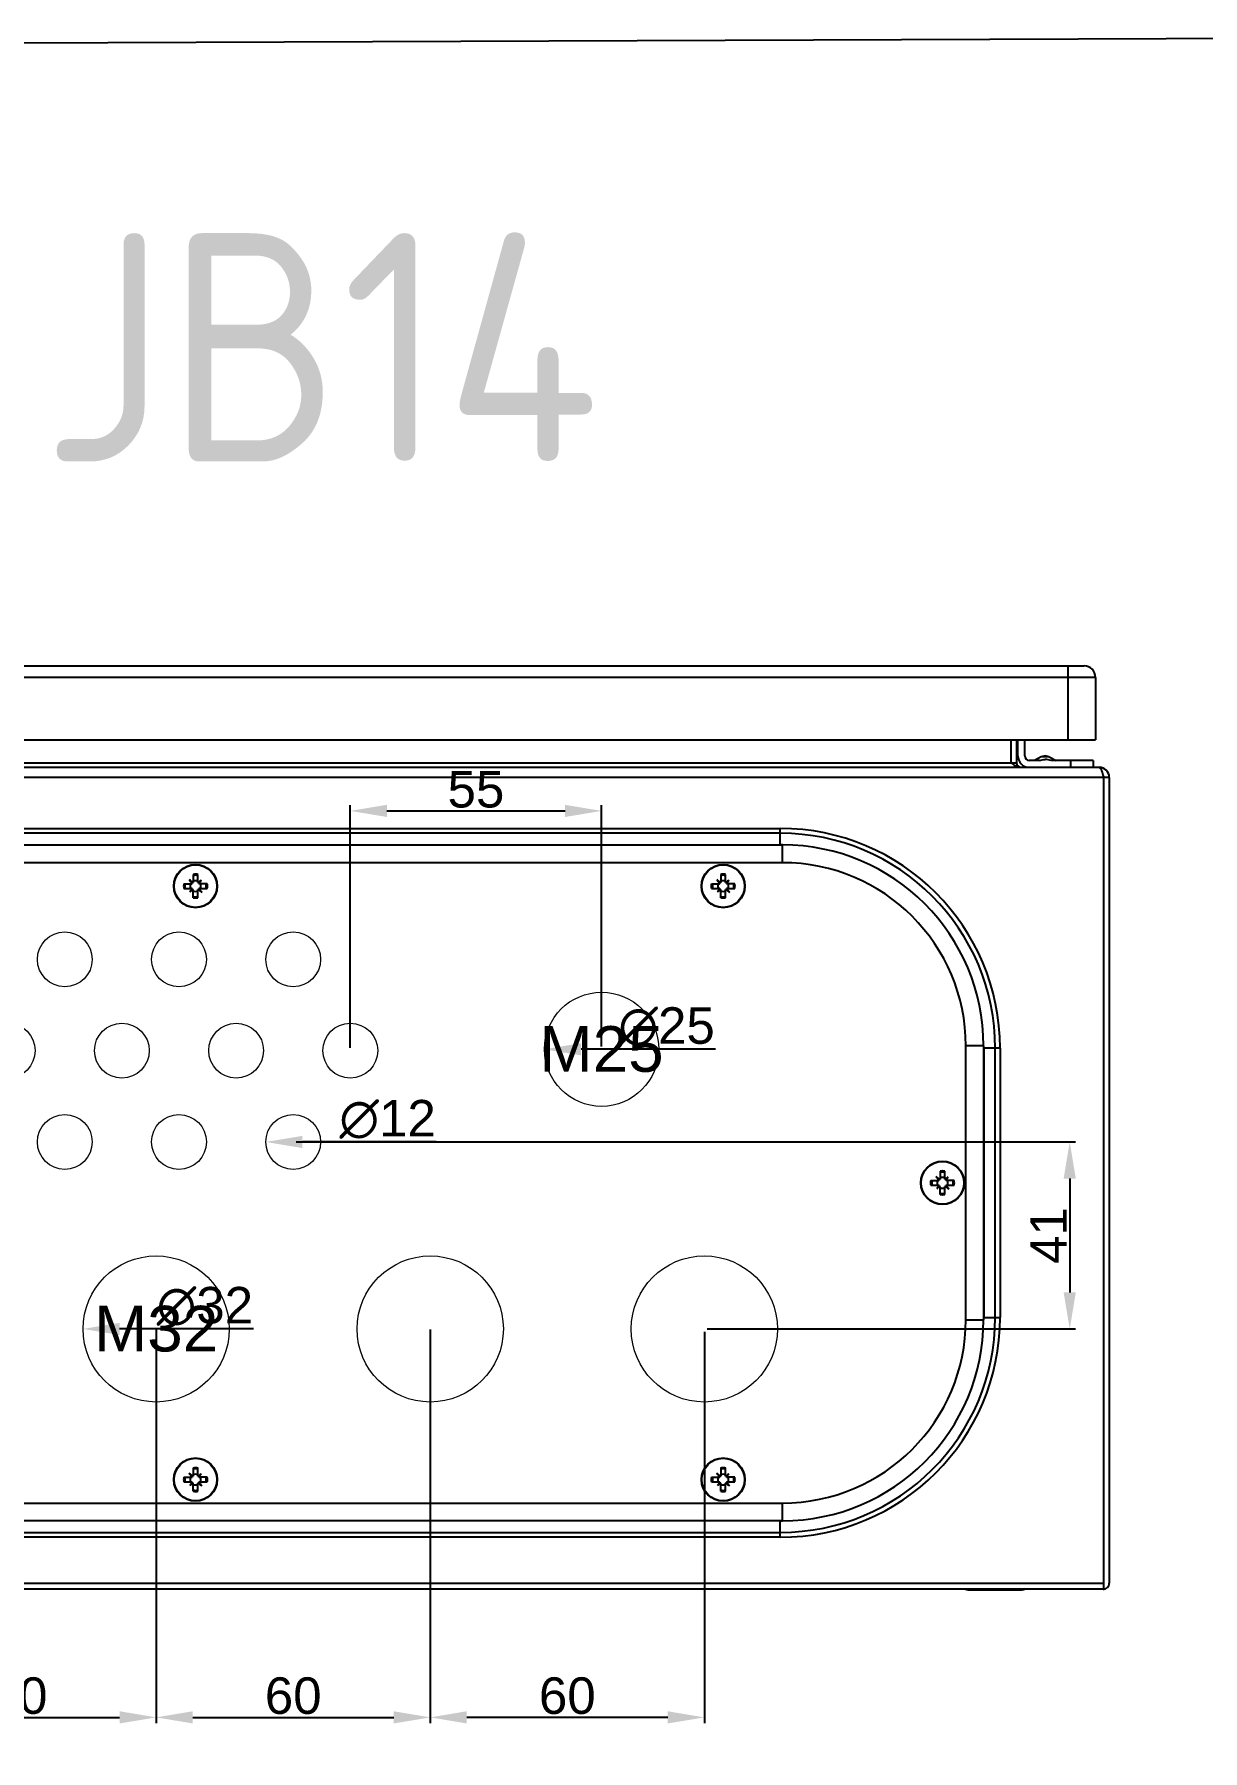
# Model space of a CAD drawing. Header units: millimetres. Extents: x 46697 to 52144, y 25488 to 34806.
# Drawn here: x 50766.7 to 51022.4, y 29527 to 29902.9 of the extents above; entities that cross this region are included whole.
import ezdxf
from ezdxf.enums import TextEntityAlignment as Align

# ---------------------------------------------------------------- set-up
doc = ezdxf.new("R2010")
doc.units = ezdxf.units.MM
doc.layers.add('! NO PLOT !', color=7, linetype='Continuous', true_color=0xff75dd, plot=False)
doc.layers.add('000-KOTIRANJE', color=254, linetype='Continuous', lineweight=5)
doc.layers.add('000-PI-Oprema', color=30, linetype='Continuous', lineweight=5)
doc.layers.add('000-PI-NO PLOT', color=6, linetype='Continuous', lineweight=5, plot=False)
doc.layers.add('000-PI-ORMAR', color=51, linetype='Continuous')
doc.layers.add('AUT_TEXT', color=7, linetype='Continuous')
doc.styles.add('PI0', font='isocpeur.ttf', dxfattribs={"width": 0.9})
doc.styles.get("Standard").update_dxf_attribs({"font": 'arial.ttf'})
doc.dimstyles.new('ISO-25-lb', dxfattribs={"dimtxt": 8, "dimasz": 8, "dimexe": 1.25, "dimexo": 0.625, "dimtad": 1, "dimdec": 1, "dimtxsty": 'Standard', "dimcen": 5, "dimadec": 0, "dimazin": 0, "dimtfac": 1, "dimtdec": 1, "dimtmove": 0, "dimatfit": 3, "dimfxl": 1, "dimarcsym": 0})

# ---------------------------------------------------------------- blocks, each defined once
blk = doc.blocks.new('NSYCRN34200_bottom')
at = {"layer": '000-PI-ORMAR'}
for p, q in [((50192.42, 29502.02), (50582.42, 29502.02)), ((50578.92, 29485.82), (50578.92, 29502.02)), ((50584.92, 29499.52), (50189.92, 29499.52)), ((50584.92, 29499.52), (50584.92, 29485.82)), ((50189.92, 29485.82), (50584.92, 29485.82)), ((50566.42, 29485.82), (50566.42, 29480.82)), ((50567.62, 29485.82), (50567.62, 29480.82)), ((50567.92, 29482.32), (50567.92, 29485.82)), ((50569.42, 29482.32), (50569.42, 29485.82)), ((50573.06, 29482.11), (50571.55, 29481.32)), ((50573.92, 29482.32), (50573.06, 29482.11)), ((50574.77, 29482.11), (50573.06, 29482.11)), ((50574.77, 29482.11), (50573.92, 29482.32)), ((50574.77, 29482.11), (50576.29, 29481.32)), ((50190.12, 29479.82), (50585.72, 29479.82)), ((50208.22, 29480.82), (50567.62, 29480.82)), ((50572.65, 29481.32), (50570.42, 29481.32)), ((50584.42, 29481.32), (50575.19, 29481.32)), ((50579.42, 29481.32), (50579.42, 29479.82)), ((50584.42, 29481.32), (50584.42, 29479.82)), ((50587.92, 29477.62), (50187.92, 29477.62)), ((50586.72, 29299.82), (50586.72, 29477.62)), ((50587.92, 29477.62), (50587.92, 29301.16)), ((50259.42, 29462.81), (50516.42, 29462.81)), ((50259.92, 29466.43), (50515.92, 29466.43)), ((50515.92, 29465.37), (50259.92, 29465.37)), ((50259.92, 29462.84), (50515.92, 29462.84)), ((50515.92, 29462.84), (50515.92, 29466.43)), ((50516.42, 29458.93), (50516.42, 29462.81)), ((50516.42, 29458.93), (50259.42, 29458.93)), ((50387.19, 29454.54), (50386.53, 29455.2)), ((50387.4, 29456.36), (50387.4, 29454.59)), ((50388.43, 29454.59), (50388.43, 29456.36)), ((50502.69, 29454.54), (50502.03, 29455.2)), ((50502.9, 29456.36), (50502.9, 29454.59)), ((50503.93, 29454.59), (50503.93, 29456.36)), ((50385.56, 29453.81), (50385.31, 29453.81)), ((50385.37, 29454.33), (50387.14, 29454.33)), ((50385.37, 29453.3), (50387.14, 29453.3)), ((50387.19, 29453.08), (50386.67, 29452.57)), ((50387.1, 29454.47), (50386.96, 29454.33)), ((50386.96, 29453.3), (50387.1, 29453.16)), ((50387.1, 29454.63), (50387.1, 29454.47)), ((50387.1, 29454.63), (50387.26, 29454.63)), ((50387.1, 29454.47), (50387.19, 29454.37)), ((50387.1, 29454.47), (50387.1, 29454.47)), ((50387.1, 29453.16), (50387.19, 29453.25)), ((50387.1, 29453.1), (50387.1, 29453.16)), ((50387.1, 29452.99), (50387.1, 29453.1)), ((50387.1, 29452.99), (50387.21, 29452.99)), ((50387.14, 29454.33), (50387.19, 29454.37)), ((50387.19, 29453.25), (50387.14, 29453.3)), ((50387.19, 29454.54), (50387.19, 29454.37)), ((50387.36, 29454.54), (50387.19, 29454.54)), ((50387.19, 29453.25), (50387.19, 29453.08)), ((50387.19, 29453.08), (50387.36, 29453.08)), ((50387.26, 29452.99), (50387.21, 29452.99)), ((50387.4, 29454.77), (50387.26, 29454.63)), ((50387.26, 29454.63), (50387.36, 29454.54)), ((50387.26, 29454.63), (50387.26, 29454.63)), ((50387.26, 29452.99), (50387.36, 29453.08)), ((50387.26, 29452.99), (50387.4, 29452.85)), ((50387.36, 29454.54), (50387.4, 29454.59)), ((50387.4, 29453.03), (50387.36, 29453.08)), ((50387.4, 29451.26), (50387.4, 29453.03)), ((50388.57, 29454.63), (50388.43, 29454.77)), ((50388.43, 29454.59), (50388.48, 29454.54)), ((50388.48, 29453.08), (50388.43, 29453.03)), ((50388.43, 29451.26), (50388.43, 29453.03)), ((50388.43, 29452.85), (50388.57, 29452.99)), ((50388.57, 29454.63), (50388.48, 29454.54)), ((50388.65, 29454.54), (50388.48, 29454.54)), ((50388.57, 29452.99), (50388.48, 29453.08)), ((50388.48, 29453.08), (50388.65, 29453.08)), ((50388.63, 29454.63), (50388.57, 29454.63)), ((50388.58, 29452.99), (50388.57, 29452.99)), ((50388.73, 29453), (50388.58, 29452.99)), ((50388.74, 29454.63), (50388.63, 29454.63)), ((50388.65, 29454.54), (50389.16, 29455.06)), ((50388.65, 29454.37), (50388.65, 29454.54)), ((50388.74, 29454.47), (50388.65, 29454.37)), ((50388.65, 29454.37), (50388.7, 29454.33)), ((50388.7, 29453.3), (50388.65, 29453.25)), ((50388.65, 29453.08), (50388.65, 29453.25)), ((50388.74, 29453.16), (50388.65, 29453.25)), ((50388.65, 29453.08), (50389.31, 29452.42)), ((50390.47, 29454.33), (50388.7, 29454.33)), ((50388.7, 29453.3), (50390.47, 29453.3)), ((50388.74, 29453.15), (50388.73, 29453)), ((50388.74, 29454.63), (50388.74, 29454.52)), ((50388.74, 29454.47), (50388.74, 29454.52)), ((50388.88, 29454.33), (50388.74, 29454.47)), ((50388.74, 29453.16), (50388.88, 29453.3)), ((50388.74, 29453.16), (50388.74, 29453.15)), ((50390.28, 29453.81), (50390.52, 29453.81)), ((50501.06, 29453.81), (50500.81, 29453.81)), ((50500.87, 29454.33), (50502.64, 29454.33)), ((50500.87, 29453.3), (50502.64, 29453.3)), ((50502.69, 29453.08), (50502.17, 29452.57)), ((50502.6, 29454.47), (50502.46, 29454.33)), ((50502.46, 29453.3), (50502.6, 29453.16)), ((50502.6, 29454.63), (50502.76, 29454.63)), ((50502.6, 29454.63), (50502.6, 29454.47)), ((50502.6, 29454.47), (50502.69, 29454.37)), ((50502.6, 29454.47), (50502.6, 29454.47)), ((50502.6, 29453.16), (50502.69, 29453.25)), ((50502.6, 29453.1), (50502.6, 29453.16)), ((50502.6, 29452.99), (50502.6, 29453.1)), ((50502.6, 29452.99), (50502.71, 29452.99)), ((50502.64, 29454.33), (50502.69, 29454.37)), ((50502.69, 29453.25), (50502.64, 29453.3)), ((50502.86, 29454.54), (50502.69, 29454.54)), ((50502.69, 29454.54), (50502.69, 29454.37)), ((50502.69, 29453.25), (50502.69, 29453.08)), ((50502.69, 29453.08), (50502.86, 29453.08)), ((50502.76, 29452.99), (50502.71, 29452.99)), ((50502.9, 29454.77), (50502.76, 29454.63)), ((50502.76, 29454.63), (50502.86, 29454.54)), ((50502.76, 29454.63), (50502.76, 29454.63)), ((50502.76, 29452.99), (50502.86, 29453.08)), ((50502.76, 29452.99), (50502.9, 29452.85)), ((50502.86, 29454.54), (50502.9, 29454.59)), ((50502.9, 29453.03), (50502.86, 29453.08)), ((50502.9, 29451.26), (50502.9, 29453.03)), ((50504.07, 29454.63), (50503.93, 29454.77)), ((50503.93, 29454.59), (50503.98, 29454.54)), ((50503.98, 29453.08), (50503.93, 29453.03)), ((50503.93, 29451.26), (50503.93, 29453.03)), ((50503.93, 29452.85), (50504.07, 29452.99)), ((50504.07, 29454.63), (50503.98, 29454.54)), ((50504.15, 29454.54), (50503.98, 29454.54)), ((50503.98, 29453.08), (50504.15, 29453.08)), ((50504.07, 29452.99), (50503.98, 29453.08)), ((50504.13, 29454.63), (50504.07, 29454.63)), ((50504.08, 29452.99), (50504.07, 29452.99)), ((50504.23, 29453), (50504.08, 29452.99)), ((50504.24, 29454.63), (50504.13, 29454.63)), ((50504.15, 29454.54), (50504.66, 29455.06)), ((50504.15, 29454.37), (50504.15, 29454.54)), ((50504.24, 29454.47), (50504.15, 29454.37)), ((50504.15, 29454.37), (50504.2, 29454.33)), ((50504.2, 29453.3), (50504.15, 29453.25)), ((50504.15, 29453.08), (50504.15, 29453.25)), ((50504.24, 29453.16), (50504.15, 29453.25)), ((50504.15, 29453.08), (50504.81, 29452.42)), ((50505.97, 29454.33), (50504.2, 29454.33)), ((50504.2, 29453.3), (50505.97, 29453.3)), ((50504.24, 29453.15), (50504.23, 29453)), ((50504.24, 29454.63), (50504.24, 29454.52)), ((50504.24, 29454.47), (50504.24, 29454.52)), ((50504.38, 29454.33), (50504.24, 29454.47)), ((50504.24, 29453.16), (50504.38, 29453.3)), ((50504.24, 29453.16), (50504.24, 29453.15)), ((50505.78, 29453.81), (50506.02, 29453.81)), ((50560.42, 29418.81), (50556.54, 29418.81)), ((50556.54, 29358.81), (50556.54, 29418.81)), ((50560.42, 29418.81), (50560.42, 29358.81)), ((50564.04, 29418.31), (50560.45, 29418.31)), ((50560.45, 29418.31), (50560.45, 29359.31)), ((50562.98, 29359.31), (50562.98, 29418.31)), ((50564.04, 29418.31), (50564.04, 29359.31)), ((50550.9, 29391.36), (50550.9, 29389.59)), ((50551.93, 29389.59), (50551.93, 29391.36)), ((50549.06, 29388.81), (50548.81, 29388.81)), ((50548.87, 29389.33), (50550.64, 29389.33)), ((50548.87, 29388.3), (50550.64, 29388.3)), ((50550.69, 29389.54), (50550.03, 29390.2)), ((50550.69, 29388.08), (50550.17, 29387.57)), ((50550.6, 29389.47), (50550.46, 29389.33)), ((50550.46, 29388.3), (50550.6, 29388.16)), ((50550.6, 29389.63), (50550.76, 29389.63)), ((50550.6, 29389.63), (50550.6, 29389.47)), ((50550.6, 29389.47), (50550.69, 29389.37)), ((50550.6, 29389.47), (50550.6, 29389.47)), ((50550.6, 29388.16), (50550.69, 29388.25)), ((50550.6, 29388.1), (50550.6, 29388.16)), ((50550.6, 29387.99), (50550.6, 29388.1)), ((50550.6, 29387.99), (50550.71, 29387.99)), ((50550.64, 29389.33), (50550.69, 29389.37)), ((50550.69, 29388.25), (50550.64, 29388.3)), ((50550.86, 29389.54), (50550.69, 29389.54)), ((50550.69, 29389.54), (50550.69, 29389.37)), ((50550.69, 29388.25), (50550.69, 29388.08)), ((50550.69, 29388.08), (50550.86, 29388.08)), ((50550.76, 29387.99), (50550.71, 29387.99)), ((50550.9, 29389.77), (50550.76, 29389.63)), ((50550.76, 29389.63), (50550.86, 29389.54)), ((50550.76, 29389.63), (50550.76, 29389.63)), ((50550.76, 29387.99), (50550.86, 29388.08)), ((50550.76, 29387.99), (50550.9, 29387.85)), ((50550.86, 29389.54), (50550.9, 29389.59)), ((50550.9, 29388.03), (50550.86, 29388.08)), ((50550.9, 29386.26), (50550.9, 29388.03)), ((50552.07, 29389.63), (50551.93, 29389.77)), ((50551.93, 29389.59), (50551.98, 29389.54)), ((50551.98, 29388.08), (50551.93, 29388.03)), ((50551.93, 29386.26), (50551.93, 29388.03)), ((50551.93, 29387.85), (50552.07, 29387.99)), ((50552.07, 29389.63), (50551.98, 29389.54)), ((50552.15, 29389.54), (50551.98, 29389.54)), ((50551.98, 29388.08), (50552.15, 29388.08)), ((50552.07, 29387.99), (50551.98, 29388.08)), ((50552.13, 29389.63), (50552.07, 29389.63)), ((50552.08, 29387.99), (50552.07, 29387.99)), ((50552.23, 29388), (50552.08, 29387.99)), ((50552.24, 29389.63), (50552.13, 29389.63)), ((50552.15, 29389.54), (50552.66, 29390.06)), ((50552.15, 29389.37), (50552.15, 29389.54)), ((50552.24, 29389.47), (50552.15, 29389.37)), ((50552.15, 29389.37), (50552.2, 29389.33)), ((50552.2, 29388.3), (50552.15, 29388.25)), ((50552.24, 29388.16), (50552.15, 29388.25)), ((50552.15, 29388.08), (50552.15, 29388.25)), ((50552.15, 29388.08), (50552.81, 29387.42)), ((50553.97, 29389.33), (50552.2, 29389.33)), ((50552.2, 29388.3), (50553.97, 29388.3)), ((50552.24, 29388.15), (50552.23, 29388)), ((50552.24, 29389.63), (50552.24, 29389.52)), ((50552.24, 29389.47), (50552.24, 29389.52)), ((50552.38, 29389.33), (50552.24, 29389.47)), ((50552.24, 29388.16), (50552.38, 29388.3)), ((50552.24, 29388.16), (50552.24, 29388.15)), ((50553.78, 29388.81), (50554.02, 29388.81)), ((50556.54, 29358.81), (50560.42, 29358.81)), ((50560.45, 29359.31), (50564.04, 29359.31)), ((50385.56, 29323.81), (50385.31, 29323.81)), ((50385.37, 29324.33), (50387.14, 29324.33)), ((50387.19, 29324.54), (50386.53, 29325.2)), ((50387.1, 29324.47), (50386.96, 29324.33)), ((50387.1, 29324.63), (50387.26, 29324.63)), ((50387.1, 29324.63), (50387.1, 29324.47)), ((50387.1, 29324.47), (50387.19, 29324.37)), ((50387.1, 29324.47), (50387.1, 29324.47)), ((50387.14, 29324.33), (50387.19, 29324.37)), ((50387.36, 29324.54), (50387.19, 29324.54)), ((50387.19, 29324.54), (50387.19, 29324.37)), ((50387.4, 29324.77), (50387.26, 29324.63)), ((50387.26, 29324.63), (50387.36, 29324.54)), ((50387.26, 29324.63), (50387.26, 29324.63)), ((50387.36, 29324.54), (50387.4, 29324.59)), ((50387.4, 29326.36), (50387.4, 29324.59)), ((50388.43, 29324.59), (50388.43, 29326.36)), ((50388.57, 29324.63), (50388.43, 29324.77)), ((50388.43, 29324.59), (50388.48, 29324.54)), ((50388.57, 29324.63), (50388.48, 29324.54)), ((50388.65, 29324.54), (50388.48, 29324.54)), ((50388.63, 29324.63), (50388.57, 29324.63)), ((50388.74, 29324.63), (50388.63, 29324.63)), ((50388.65, 29324.54), (50389.16, 29325.06)), ((50388.65, 29324.37), (50388.65, 29324.54)), ((50388.74, 29324.47), (50388.65, 29324.37)), ((50388.65, 29324.37), (50388.7, 29324.33)), ((50390.47, 29324.33), (50388.7, 29324.33)), ((50388.74, 29324.63), (50388.74, 29324.52)), ((50388.74, 29324.47), (50388.74, 29324.52)), ((50388.88, 29324.33), (50388.74, 29324.47)), ((50390.28, 29323.81), (50390.52, 29323.81)), ((50501.06, 29323.81), (50500.81, 29323.81)), ((50500.87, 29324.33), (50502.64, 29324.33)), ((50502.69, 29324.54), (50502.03, 29325.2)), ((50502.6, 29324.47), (50502.46, 29324.33)), ((50502.6, 29324.63), (50502.76, 29324.63)), ((50502.6, 29324.63), (50502.6, 29324.47)), ((50502.6, 29324.47), (50502.69, 29324.37)), ((50502.6, 29324.47), (50502.6, 29324.47)), ((50502.64, 29324.33), (50502.69, 29324.37)), ((50502.86, 29324.54), (50502.69, 29324.54)), ((50502.69, 29324.54), (50502.69, 29324.37)), ((50502.9, 29324.77), (50502.76, 29324.63)), ((50502.76, 29324.63), (50502.86, 29324.54)), ((50502.76, 29324.63), (50502.76, 29324.63)), ((50502.86, 29324.54), (50502.9, 29324.59)), ((50502.9, 29326.36), (50502.9, 29324.59)), ((50503.93, 29324.59), (50503.93, 29326.36)), ((50504.07, 29324.63), (50503.93, 29324.77)), ((50503.93, 29324.59), (50503.98, 29324.54)), ((50504.07, 29324.63), (50503.98, 29324.54)), ((50504.15, 29324.54), (50503.98, 29324.54)), ((50504.13, 29324.63), (50504.07, 29324.63)), ((50504.24, 29324.63), (50504.13, 29324.63)), ((50504.15, 29324.54), (50504.66, 29325.06)), ((50504.15, 29324.37), (50504.15, 29324.54)), ((50504.24, 29324.47), (50504.15, 29324.37)), ((50504.15, 29324.37), (50504.2, 29324.33)), ((50505.97, 29324.33), (50504.2, 29324.33)), ((50504.24, 29324.63), (50504.24, 29324.52)), ((50504.24, 29324.47), (50504.24, 29324.52)), ((50504.38, 29324.33), (50504.24, 29324.47)), ((50505.78, 29323.81), (50506.02, 29323.81)), ((50385.37, 29323.3), (50387.14, 29323.3)), ((50387.19, 29323.08), (50386.67, 29322.57)), ((50386.96, 29323.3), (50387.1, 29323.16)), ((50387.1, 29323.16), (50387.19, 29323.25)), ((50387.1, 29323.1), (50387.1, 29323.16)), ((50387.1, 29322.99), (50387.1, 29323.1)), ((50387.1, 29322.99), (50387.21, 29322.99)), ((50387.19, 29323.25), (50387.14, 29323.3)), ((50387.19, 29323.25), (50387.19, 29323.08)), ((50387.19, 29323.08), (50387.36, 29323.08)), ((50387.26, 29322.99), (50387.21, 29322.99)), ((50387.26, 29322.99), (50387.36, 29323.08)), ((50387.26, 29322.99), (50387.4, 29322.85)), ((50387.4, 29323.03), (50387.36, 29323.08)), ((50387.4, 29321.26), (50387.4, 29323.03)), ((50388.48, 29323.08), (50388.43, 29323.03)), ((50388.43, 29321.26), (50388.43, 29323.03)), ((50388.43, 29322.85), (50388.57, 29322.99)), ((50388.48, 29323.08), (50388.65, 29323.08)), ((50388.57, 29322.99), (50388.48, 29323.08)), ((50388.58, 29322.99), (50388.57, 29322.99)), ((50388.73, 29323), (50388.58, 29322.99)), ((50388.7, 29323.3), (50388.65, 29323.25)), ((50388.74, 29323.16), (50388.65, 29323.25)), ((50388.65, 29323.08), (50388.65, 29323.25)), ((50388.65, 29323.08), (50389.31, 29322.42)), ((50388.7, 29323.3), (50390.47, 29323.3)), ((50388.74, 29323.15), (50388.73, 29323)), ((50388.74, 29323.16), (50388.88, 29323.3)), ((50388.74, 29323.16), (50388.74, 29323.15)), ((50500.87, 29323.3), (50502.64, 29323.3)), ((50502.69, 29323.08), (50502.17, 29322.57)), ((50502.46, 29323.3), (50502.6, 29323.16)), ((50502.6, 29323.16), (50502.69, 29323.25)), ((50502.6, 29323.1), (50502.6, 29323.16)), ((50502.6, 29322.99), (50502.6, 29323.1)), ((50502.6, 29322.99), (50502.71, 29322.99)), ((50502.69, 29323.25), (50502.64, 29323.3)), ((50502.69, 29323.25), (50502.69, 29323.08)), ((50502.69, 29323.08), (50502.86, 29323.08)), ((50502.76, 29322.99), (50502.71, 29322.99)), ((50502.76, 29322.99), (50502.86, 29323.08)), ((50502.76, 29322.99), (50502.9, 29322.85)), ((50502.9, 29323.03), (50502.86, 29323.08)), ((50502.9, 29321.26), (50502.9, 29323.03)), ((50503.98, 29323.08), (50503.93, 29323.03)), ((50503.93, 29321.26), (50503.93, 29323.03)), ((50503.93, 29322.85), (50504.07, 29322.99)), ((50503.98, 29323.08), (50504.15, 29323.08)), ((50504.07, 29322.99), (50503.98, 29323.08)), ((50504.08, 29322.99), (50504.07, 29322.99)), ((50504.23, 29323), (50504.08, 29322.99)), ((50504.2, 29323.3), (50504.15, 29323.25)), ((50504.24, 29323.16), (50504.15, 29323.25)), ((50504.15, 29323.08), (50504.15, 29323.25)), ((50504.15, 29323.08), (50504.81, 29322.42)), ((50504.2, 29323.3), (50505.97, 29323.3)), ((50504.24, 29323.15), (50504.23, 29323)), ((50504.24, 29323.16), (50504.38, 29323.3)), ((50504.24, 29323.16), (50504.24, 29323.15)), ((50259.42, 29318.69), (50516.42, 29318.69)), ((50516.42, 29314.81), (50516.42, 29318.69)), ((50516.42, 29314.81), (50259.42, 29314.81)), ((50515.92, 29314.78), (50259.92, 29314.78)), ((50515.92, 29311.19), (50515.92, 29314.78)), ((50259.92, 29312.25), (50515.92, 29312.25)), ((50515.92, 29311.19), (50259.92, 29311.19)), ((50187.92, 29301.16), (50586.72, 29301.16)), ((50586.57, 29299.81), (50190.12, 29299.81)), ((50556.99, 29299.71), (50568.84, 29299.71)), ((50586.72, 29299.82), (50586.57, 29299.81))]:
    blk.add_line(p, q, dxfattribs=at)
for centre, radius in [((50387.92, 29453.81), 4.75), ((50387.92, 29453.81), 4.67), ((50503.42, 29453.81), 4.75), ((50503.42, 29453.81), 4.67), ((50551.42, 29388.81), 4.75), ((50551.42, 29388.81), 4.67), ((50387.92, 29323.81), 4.75), ((50387.92, 29323.81), 4.67), ((50503.42, 29323.81), 4.75), ((50503.42, 29323.81), 4.67)]:
    blk.add_circle(centre, radius, dxfattribs=at)
for centre, radius, start, end in [((50582.42, 29499.52), 2.5, 0, 90), ((50570.42, 29482.32), 2.5, 180, 270), ((50570.42, 29482.32), 1, 180, 270), ((50568.62, 29480.82), 1, 180, 270), ((50585.72, 29477.62), 2.2, 0, 90), ((50515.92, 29418.31), 48.12, 0, 90), ((50515.92, 29418.31), 47.06, 0, 90), ((50515.92, 29418.31), 44.53, 89.3575, 90), ((50516.42, 29418.81), 44, 0, 90), ((50379.6, 29445.56), 11.87, 49.8549, 54.3133), ((50396.06, 29462.04), 11.73, 215.6598, 220.1721), ((50387.92, 29454.02), 2.39, 77.579, 102.421), ((50387.92, 29454), 2.17, 76.2841, 103.7159), ((50495.1, 29445.56), 11.87, 49.8549, 54.3133), ((50511.56, 29462.04), 11.73, 215.6598, 220.1721), ((50503.42, 29454.02), 2.39, 77.579, 102.421), ((50503.42, 29454), 2.17, 76.2841, 103.7159), ((50516.42, 29418.81), 40.12, 0, 90), ((50387.71, 29453.81), 2.4, 167.5983, 179.9804), ((50387.71, 29453.81), 2.4, 180.0183, 192.4029), ((50387.74, 29453.81), 2.18, 166.3124, 179.9728), ((50387.74, 29453.81), 2.18, 180.0272, 193.6875), ((50396.21, 29445.46), 11.89, 140.0346, 143.3206), ((50379.63, 29462.03), 11.8, 306.6662, 309.9785), ((50387.92, 29453.81), 1.17, 153.8852, 206.1148), ((50387.92, 29453.81), 1.17, 63.8852, 116.1148), ((50387.92, 29453.81), 1.17, 243.8852, 296.1148), ((50387.92, 29453.63), 2.17, 256.286, 283.714), ((50396.23, 29462.06), 11.86, 229.8529, 234.3152), ((50396.21, 29445.6), 11.8, 126.666, 129.9788), ((50379.62, 29462.16), 11.9, 320.0351, 323.3202), ((50379.78, 29445.59), 11.73, 35.6597, 40.1721), ((50387.92, 29453.81), 1.17, 333.8852, 26.1148), ((50388.1, 29453.81), 2.18, 0.0273, 13.6876), ((50388.1, 29453.81), 2.18, 346.3122, 359.9726), ((50388.12, 29453.81), 2.4, 0.0196, 12.4018), ((50388.12, 29453.81), 2.4, 347.5978, 359.9802), ((50503.21, 29453.81), 2.4, 167.5983, 179.9804), ((50503.21, 29453.81), 2.4, 180.0183, 192.4029), ((50503.24, 29453.81), 2.18, 166.3124, 179.9728), ((50503.24, 29453.81), 2.18, 180.0272, 193.6875), ((50511.71, 29445.46), 11.89, 140.0346, 143.3206), ((50495.13, 29462.03), 11.8, 306.6662, 309.9785), ((50503.42, 29453.81), 1.17, 153.8852, 206.1148), ((50503.42, 29453.81), 1.17, 63.8852, 116.1148), ((50503.42, 29453.81), 1.17, 243.8852, 296.1148), ((50503.42, 29453.63), 2.17, 256.286, 283.714), ((50511.73, 29462.06), 11.86, 229.8529, 234.3152), ((50511.71, 29445.6), 11.8, 126.666, 129.9788), ((50495.12, 29462.16), 11.9, 320.0351, 323.3202), ((50495.28, 29445.59), 11.73, 35.6597, 40.1721), ((50503.42, 29453.81), 1.17, 333.8852, 26.1148), ((50503.6, 29453.81), 2.18, 0.0273, 13.6876), ((50503.6, 29453.81), 2.18, 346.3122, 359.9726), ((50503.62, 29453.81), 2.4, 0.0196, 12.4018), ((50503.62, 29453.81), 2.4, 347.5978, 359.9802), ((50387.92, 29453.6), 2.39, 257.5768, 282.4232), ((50503.42, 29453.6), 2.39, 257.5768, 282.4232), ((50515.92, 29418.31), 44.53, 0, 0.6425), ((50551.42, 29389.02), 2.39, 77.579, 102.421), ((50551.21, 29388.81), 2.4, 167.5983, 179.9804), ((50551.21, 29388.81), 2.4, 180.0183, 192.4029), ((50551.24, 29388.81), 2.18, 166.3124, 179.9728), ((50551.24, 29388.81), 2.18, 180.0272, 193.6875), ((50543.1, 29380.56), 11.87, 49.8549, 54.3133), ((50559.56, 29397.04), 11.73, 215.6598, 220.1721), ((50559.71, 29380.46), 11.89, 140.0346, 143.3206), ((50543.13, 29397.03), 11.8, 306.6662, 309.9785), ((50551.42, 29388.81), 1.17, 153.8852, 206.1148), ((50551.42, 29389), 2.17, 76.2841, 103.7159), ((50551.42, 29388.81), 1.17, 63.8852, 116.1148), ((50551.42, 29388.81), 1.17, 243.8852, 296.1148), ((50559.73, 29397.06), 11.86, 229.8529, 234.3152), ((50559.71, 29380.6), 11.8, 126.666, 129.9788), ((50543.12, 29397.16), 11.9, 320.0351, 323.3202), ((50543.28, 29380.59), 11.73, 35.6597, 40.1721), ((50551.42, 29388.81), 1.17, 333.8852, 26.1148), ((50551.6, 29388.81), 2.18, 0.0273, 13.6876), ((50551.6, 29388.81), 2.18, 346.3122, 359.9726), ((50551.62, 29388.81), 2.4, 0.0196, 12.4018), ((50551.62, 29388.81), 2.4, 347.5978, 359.9802), ((50551.42, 29388.63), 2.17, 256.286, 283.714), ((50551.42, 29388.6), 2.39, 257.5768, 282.4232), ((50515.92, 29359.31), 48.12, 270, 0), ((50515.92, 29359.31), 47.06, 270, 0), ((50516.42, 29358.81), 44, 270, 0), ((50516.42, 29358.81), 40.12, 270, 360), ((50515.92, 29359.31), 44.53, 359.3575, 0), ((50387.71, 29323.81), 2.4, 167.5983, 179.9804), ((50387.71, 29323.81), 2.4, 180.0183, 192.4029), ((50387.74, 29323.81), 2.18, 166.3124, 179.9728), ((50387.74, 29323.81), 2.18, 180.0272, 193.6875), ((50379.6, 29315.56), 11.87, 49.8549, 54.3133), ((50396.06, 29332.04), 11.73, 215.6598, 220.1721), ((50387.92, 29323.81), 1.17, 153.8852, 206.1148), ((50387.92, 29324.02), 2.39, 77.579, 102.421), ((50387.92, 29324), 2.17, 76.2841, 103.7159), ((50387.92, 29323.81), 1.17, 63.8852, 116.1148), ((50396.21, 29315.6), 11.8, 126.666, 129.9788), ((50379.62, 29332.16), 11.9, 320.0351, 323.3202), ((50387.92, 29323.81), 1.17, 333.8852, 26.1148), ((50388.1, 29323.81), 2.18, 0.0273, 13.6876), ((50388.1, 29323.81), 2.18, 346.3122, 359.9726), ((50388.12, 29323.81), 2.4, 0.0196, 12.4018), ((50388.12, 29323.81), 2.4, 347.5978, 359.9802), ((50503.21, 29323.81), 2.4, 167.5983, 179.9804), ((50503.21, 29323.81), 2.4, 180.0183, 192.4029), ((50503.24, 29323.81), 2.18, 166.3124, 179.9728), ((50503.24, 29323.81), 2.18, 180.0272, 193.6875), ((50495.1, 29315.56), 11.87, 49.8549, 54.3133), ((50511.56, 29332.04), 11.73, 215.6598, 220.1721), ((50503.42, 29323.81), 1.17, 153.8852, 206.1148), ((50503.42, 29324.02), 2.39, 77.579, 102.421), ((50503.42, 29324), 2.17, 76.2841, 103.7159), ((50503.42, 29323.81), 1.17, 63.8852, 116.1148), ((50511.71, 29315.6), 11.8, 126.666, 129.9788), ((50495.12, 29332.16), 11.9, 320.0351, 323.3202), ((50503.42, 29323.81), 1.17, 333.8852, 26.1148), ((50503.6, 29323.81), 2.18, 0.0273, 13.6876), ((50503.6, 29323.81), 2.18, 346.3122, 359.9726), ((50503.62, 29323.81), 2.4, 0.0196, 12.4018), ((50503.62, 29323.81), 2.4, 347.5978, 359.9802), ((50396.21, 29315.46), 11.89, 140.0346, 143.3206), ((50379.63, 29332.03), 11.8, 306.6662, 309.9785), ((50387.92, 29323.81), 1.17, 243.8852, 296.1148), ((50387.92, 29323.63), 2.17, 256.286, 283.714), ((50387.92, 29323.6), 2.39, 257.5768, 282.4232), ((50396.23, 29332.06), 11.86, 229.8529, 234.3152), ((50379.78, 29315.59), 11.73, 35.6597, 40.1721), ((50511.71, 29315.46), 11.89, 140.0346, 143.3206), ((50495.13, 29332.03), 11.8, 306.6662, 309.9785), ((50503.42, 29323.81), 1.17, 243.8852, 296.1148), ((50503.42, 29323.63), 2.17, 256.286, 283.714), ((50503.42, 29323.6), 2.39, 257.5768, 282.4232), ((50511.73, 29332.06), 11.86, 229.8529, 234.3152), ((50495.28, 29315.59), 11.73, 35.6597, 40.1721), ((50515.92, 29359.31), 44.53, 270, 270.6425), ((50586.57, 29301.16), 1.35, 269.7165, 0), ((50556.99, 29301.71), 2, 253.4183, 270), ((50568.84, 29301.71), 2, 270, 286.5817)]:
    blk.add_arc(centre, radius, start, end, dxfattribs=at)
for points, knots in [([(50572.65, 29481.32), (50572.86, 29481.38), (50573.27, 29481.48), (50573.7, 29481.52), (50573.92, 29481.52)], [0, 0, 0, 0, 0.500092, 1, 1, 1, 1]), ([(50575.19, 29481.32), (50574.98, 29481.38), (50574.56, 29481.48), (50574.13, 29481.52), (50573.92, 29481.52)], [0, 0, 0, 0, 0.500084, 1, 1, 1, 1]), ([(50567.15, 29480.32), (50567.27, 29480.25), (50567.72, 29479.99), (50568.24, 29479.82), (50568.62, 29479.82)], [0, 0, 0, 0, 0.270022, 1, 1, 1, 1]), ([(50585.72, 29479.82), (50585.85, 29479.82), (50586.13, 29479.46), (50586.24, 29479.12), (50586.33, 29478.89)], [0, 0, 0, 0, 0.343275, 1, 1, 1, 1]), ([(50586.33, 29478.89), (50586.35, 29478.83), (50586.42, 29478.61), (50586.49, 29478.38), (50586.55, 29478.2)], [0, 0, 0, 0, 0.235112, 1, 1, 1, 1])]:
    blk.add_open_spline(points, degree=3, knots=knots, dxfattribs=at)
for points in [[(50566.42, 29480.82), (50566.66, 29480.65), (50566.9, 29480.48), (50567.15, 29480.32)], [(50586.55, 29478.2), (50586.61, 29478.01), (50586.66, 29477.82), (50586.72, 29477.62)]]:
    blk.add_open_spline(points, degree=3, dxfattribs=at)
blk = doc.blocks.new('*D279')
at = {"layer": '000-KOTIRANJE', "color": 0, "linetype": 'Continuous', "lineweight": -2, "ltscale": 0.25, "transparency": 16777216}
for p, q in [((50733.37, 29619.25), (50733.37, 29533.05)), ((50793.37, 29619.25), (50793.37, 29533.05)), ((50741.37, 29534.3), (50785.37, 29534.3))]:
    blk.add_line(p, q, dxfattribs=at)
at = {"layer": '000-KOTIRANJE', "color": 0, "ltscale": 0.25, "transparency": 16777216}
for points in [[(50741.37, 29535.64), (50741.37, 29532.97), (50733.37, 29534.3)], [(50785.37, 29535.64), (50785.37, 29532.97), (50793.37, 29534.3)]]:
    blk.add_solid(points, dxfattribs=at)
at = {"layer": 'Defpoints', "color": 0, "ltscale": 0.25, "transparency": 16777216}
for p in [(50733.37, 29619.87), (50793.37, 29619.87), (50793.37, 29534.3)]:
    blk.add_point(p, dxfattribs=at)
at = {"layer": '000-KOTIRANJE', "color": 0, "ltscale": 0.25, "transparency": 16777216, "insert": (50763.37, 29539.01), "char_height": 8, "attachment_point": 5}
blk.add_mtext('60', dxfattribs=at)
blk = doc.blocks.new('*D280')
at = {"layer": '000-KOTIRANJE', "color": 0, "linetype": 'Continuous', "lineweight": -2, "ltscale": 0.25, "transparency": 16777216}
for p, q in [((50793.37, 29619.25), (50793.37, 29533.05)), ((50853.37, 29619.25), (50853.37, 29533.05)), ((50801.37, 29534.3), (50845.37, 29534.3))]:
    blk.add_line(p, q, dxfattribs=at)
at = {"layer": '000-KOTIRANJE', "color": 0, "ltscale": 0.25, "transparency": 16777216}
for points in [[(50801.37, 29535.64), (50801.37, 29532.97), (50793.37, 29534.3)], [(50845.37, 29535.64), (50845.37, 29532.97), (50853.37, 29534.3)]]:
    blk.add_solid(points, dxfattribs=at)
at = {"layer": 'Defpoints', "color": 0, "ltscale": 0.25, "transparency": 16777216}
for p in [(50793.37, 29619.87), (50853.37, 29619.87), (50853.37, 29534.3)]:
    blk.add_point(p, dxfattribs=at)
at = {"layer": '000-KOTIRANJE', "color": 0, "ltscale": 0.25, "transparency": 16777216, "insert": (50823.37, 29539.01), "char_height": 8, "attachment_point": 5}
blk.add_mtext('60', dxfattribs=at)
blk = doc.blocks.new('*D270')
at = {"layer": '000-KOTIRANJE', "color": 0, "linetype": 'Continuous', "lineweight": -2, "ltscale": 0.25, "transparency": 16777216}
for p, q in [((50853.37, 29619.25), (50853.37, 29533.05)), ((50913.37, 29618.75), (50913.37, 29533.05)), ((50905.37, 29534.3), (50861.37, 29534.3))]:
    blk.add_line(p, q, dxfattribs=at)
at = {"layer": '000-KOTIRANJE', "color": 0, "ltscale": 0.25, "transparency": 16777216}
for points in [[(50861.37, 29535.64), (50861.37, 29532.97), (50853.37, 29534.3)], [(50905.37, 29535.64), (50905.37, 29532.97), (50913.37, 29534.3)]]:
    blk.add_solid(points, dxfattribs=at)
at = {"layer": 'Defpoints', "color": 0, "ltscale": 0.25, "transparency": 16777216}
for p in [(50853.37, 29619.87), (50913.37, 29619.37), (50853.37, 29534.3)]:
    blk.add_point(p, dxfattribs=at)
at = {"layer": '000-KOTIRANJE', "color": 0, "ltscale": 0.25, "transparency": 16777216, "insert": (50883.37, 29539.01), "char_height": 8, "attachment_point": 5}
blk.add_mtext('60', dxfattribs=at)
blk = doc.blocks.new('*U308')
at = {"layer": '000-PI-Oprema', "ltscale": 0.25}
blk.add_circle((0, 0), 6, dxfattribs=at)
blk = doc.blocks.new('*U309')
at = {"layer": '000-PI-Oprema', "color": 0, "linetype": 'ByBlock', "lineweight": -2, "transparency": 16777216}
for p in [(0, 0), (25, 0), (50, 0), (75, 0), (100, 0), (125, 0), (150, 0), (0, -40), (25, -40), (50, -40), (75, -40), (100, -40), (125, -40), (150, -40)]:
    blk.add_blockref('*U308', p, dxfattribs=at)
blk = doc.blocks.new('*U310')
at = {"layer": '000-PI-Oprema', "ltscale": 0.25}
blk.add_circle((0, 0), 6, dxfattribs=at)
blk = doc.blocks.new('*U311')
at = {"layer": '000-PI-Oprema', "color": 0, "linetype": 'ByBlock', "lineweight": -2, "transparency": 16777216}
for p in [(0, 0), (25, 0), (50, 0), (75, 0), (100, 0), (125, 0), (150, 0)]:
    blk.add_blockref('*U310', p, dxfattribs=at)
blk = doc.blocks.new('*U322')
at = {"layer": '000-PI-Oprema', "ltscale": 0.25}
blk.add_circle((0, 0), 16, dxfattribs=at)
blk = doc.blocks.new('*U323')
at = {"layer": '000-PI-Oprema', "color": 0, "linetype": 'ByBlock', "lineweight": -2, "transparency": 16777216}
for p in [(0, 0), (60, 0), (120, 0)]:
    blk.add_blockref('*U322', p, dxfattribs=at)
blk = doc.blocks.new('*D333')
at = {"layer": '000-KOTIRANJE', "color": 0, "linetype": 'Continuous', "lineweight": -2, "ltscale": 0.25, "transparency": 16777216}
for p, q in [((50835.87, 29680.95), (50835.87, 29734.08)), ((50890.87, 29681.25), (50890.87, 29734.08)), ((50843.87, 29732.83), (50882.87, 29732.83))]:
    blk.add_line(p, q, dxfattribs=at)
at = {"layer": '000-KOTIRANJE', "color": 0, "ltscale": 0.25, "transparency": 16777216}
for points in [[(50843.87, 29734.16), (50843.87, 29731.5), (50835.87, 29732.83)], [(50882.87, 29734.16), (50882.87, 29731.5), (50890.87, 29732.83)]]:
    blk.add_solid(points, dxfattribs=at)
at = {"layer": 'Defpoints', "color": 0, "ltscale": 0.25, "transparency": 16777216}
for p in [(50890.87, 29732.83), (50835.87, 29680.32), (50890.87, 29680.62)]:
    blk.add_point(p, dxfattribs=at)
at = {"layer": '000-KOTIRANJE', "color": 0, "ltscale": 0.25, "transparency": 16777216, "insert": (50863.37, 29737.52), "char_height": 8, "attachment_point": 5}
blk.add_mtext('55', dxfattribs=at)
blk = doc.blocks.new('*D365')
at = {"layer": '000-KOTIRANJE', "color": 0, "linetype": 'Continuous', "lineweight": -2, "ltscale": 0.25, "transparency": 16777216}
for p, q in [((50824, 29660.32), (50994.6, 29660.32)), ((50993.35, 29652.32), (50993.35, 29627.37)), ((50914, 29619.37), (50994.6, 29619.37))]:
    blk.add_line(p, q, dxfattribs=at)
at = {"layer": '000-KOTIRANJE', "color": 0, "ltscale": 0.25, "transparency": 16777216}
for points in [[(50992.01, 29652.32), (50994.68, 29652.32), (50993.35, 29660.32)], [(50992.01, 29627.37), (50994.68, 29627.37), (50993.35, 29619.37)]]:
    blk.add_solid(points, dxfattribs=at)
at = {"layer": 'Defpoints', "color": 0, "ltscale": 0.25, "transparency": 16777216}
for p in [(50823.37, 29660.32), (50913.37, 29619.37), (50993.35, 29619.37)]:
    blk.add_point(p, dxfattribs=at)
at = {"layer": '000-KOTIRANJE', "color": 0, "ltscale": 0.25, "transparency": 16777216, "insert": (50988.71, 29639.85), "char_height": 8, "attachment_point": 5, "rotation": 90}
blk.add_mtext('41', dxfattribs=at)
blk = doc.blocks.new('*D398')
at = {"layer": '000-KOTIRANJE', "color": 0, "linetype": 'Continuous', "lineweight": -2, "ltscale": 0.25, "transparency": 16777216}
blk.add_line((50915.84, 29680.62), (50886.37, 29680.62), dxfattribs=at)
at = {"layer": '000-KOTIRANJE', "color": 0, "ltscale": 0.25, "transparency": 16777216}
blk.add_solid([(50886.37, 29681.96), (50886.37, 29679.29), (50878.37, 29680.62)], dxfattribs=at)
at = {"layer": 'Defpoints', "color": 0, "ltscale": 0.25, "transparency": 16777216}
for p in [(50878.37, 29680.62), (50903.37, 29680.62)]:
    blk.add_point(p, dxfattribs=at)
at = {"layer": '000-KOTIRANJE', "color": 0, "ltscale": 0.25, "transparency": 16777216, "insert": (50905.11, 29685.56), "char_height": 8, "attachment_point": 5}
blk.add_mtext('∅25', dxfattribs=at)
blk = doc.blocks.new('*D399')
at = {"layer": '000-KOTIRANJE', "color": 0, "linetype": 'Continuous', "lineweight": -2, "ltscale": 0.25, "transparency": 16777216}
blk.add_line((50814.7, 29619.37), (50785.37, 29619.37), dxfattribs=at)
at = {"layer": '000-KOTIRANJE', "color": 0, "ltscale": 0.25, "transparency": 16777216}
blk.add_solid([(50785.37, 29620.71), (50785.37, 29618.04), (50777.37, 29619.37)], dxfattribs=at)
at = {"layer": 'Defpoints', "color": 0, "ltscale": 0.25, "transparency": 16777216}
for p in [(50777.37, 29619.37), (50809.37, 29619.37)]:
    blk.add_point(p, dxfattribs=at)
at = {"layer": '000-KOTIRANJE', "color": 0, "ltscale": 0.25, "transparency": 16777216, "insert": (50804.04, 29624.31), "char_height": 8, "attachment_point": 5}
blk.add_mtext('∅32', dxfattribs=at)
blk = doc.blocks.new('*D400')
at = {"layer": '000-KOTIRANJE', "color": 0, "linetype": 'Continuous', "lineweight": -2, "ltscale": 0.25, "transparency": 16777216}
blk.add_line((50854.7, 29660.32), (50825.37, 29660.32), dxfattribs=at)
at = {"layer": '000-KOTIRANJE', "color": 0, "ltscale": 0.25, "transparency": 16777216}
blk.add_solid([(50825.37, 29661.66), (50825.37, 29658.99), (50817.37, 29660.32)], dxfattribs=at)
at = {"layer": 'Defpoints', "color": 0, "ltscale": 0.25, "transparency": 16777216}
for p in [(50817.37, 29660.32), (50829.37, 29660.32)]:
    blk.add_point(p, dxfattribs=at)
at = {"layer": '000-KOTIRANJE', "color": 0, "ltscale": 0.25, "transparency": 16777216, "insert": (50844.04, 29665.26), "char_height": 8, "attachment_point": 5}
blk.add_mtext('∅12', dxfattribs=at)

msp = doc.modelspace()

# ---------------------------------------------------------------- linework, layer by layer
at = {"layer": '! NO PLOT !', "ltscale": 0.25}
msp.add_lwpolyline([(50531.8, 29900.13), (50534.58, 29307.11), (51159.78, 29307.11), (51159.78, 29582.36), (51284.71, 29582.36), (51284.71, 29902.91), (50531.8, 29900.13)], dxfattribs=at)
at = {"layer": '000-PI-Oprema', "ltscale": 0.25}
msp.add_circle((50890.87, 29680.62), 12.5, dxfattribs=at)

# ---------------------------------------------------------------- block references
at = {"layer": '000-PI-Oprema'}
for name, p in [('*U309', (50673.37, 29700.32)), ('*U311', (50685.87, 29680.32)), ('*U323', (50793.37, 29619.37))]:
    msp.add_blockref(name, p, dxfattribs=at)
at = {"layer": '000-PI-ORMAR'}
msp.add_blockref('NSYCRN34200_bottom', (414.07, 262.56), dxfattribs=at)

# ---------------------------------------------------------------- texts
at = {"layer": '000-PI-NO PLOT', "ltscale": 0.25, "char_height": 10, "attachment_point": 5}
for s, insert in [('\\pxqc;{\\fArial|b0|i0|c238|p34;M25}', (50890.87, 29680.62)), ('\\pxqc;M32', (50793.37, 29619.37))]:
    msp.add_mtext_dynamic_manual_height_columns(s, width=52.4265, gutter_width=12.5, heights=[0], dxfattribs=dict(at, insert=insert))
at = {"layer": 'AUT_TEXT', "style": 'PI0', "width": 0.9}
msp.add_text('JB14', height=50, dxfattribs=at).set_placement((50829.39, 29834.45), align=Align.MIDDLE)

# ---------------------------------------------------------------- dimensions: what is measured, and where the dimension line sits
at = {"layer": '000-KOTIRANJE', "ltscale": 0.25}
for base, p1, p2, picture, middle in [((50890.87, 29732.83), (50835.87, 29680.32), (50890.87, 29680.62), '*D333', (50863.37, 29737.52)), ((50793.37, 29534.3), (50733.37, 29619.87), (50793.37, 29619.87), '*D279', (50763.37, 29539.01)), ((50853.37, 29534.3), (50793.37, 29619.87), (50853.37, 29619.87), '*D280', (50823.37, 29539.01)), ((50853.37, 29534.3), (50913.37, 29619.37), (50853.37, 29619.87), '*D270', (50883.37, 29539.01))]:
    dim = msp.add_linear_dim(base=base, p1=p1, p2=p2, dimstyle='ISO-25-lb', dxfattribs=at)
    dim.commit()
    dim.dimension.update_dxf_attribs({"geometry": picture, "text_midpoint": middle})
for p1, p2, picture, middle in [((50903.37, 29680.62), (50878.37, 29680.62), '*D398', (50905.11, 29680.62)), ((50829.37, 29660.32), (50817.37, 29660.32), '*D400', (50844.04, 29660.32)), ((50809.37, 29619.37), (50777.37, 29619.37), '*D399', (50804.04, 29619.37))]:
    dim = msp.add_diameter_dim_2p(p1=p1, p2=p2, dimstyle='ISO-25-lb', dxfattribs=at)
    dim.commit()
    dim.dimension.update_dxf_attribs({"geometry": picture, "text_midpoint": middle, "dimtype": 163})
dim = msp.add_linear_dim(base=(50993.34801526, 29619.3742945), p1=(50823.37114531, 29660.3242945), p2=(50913.37114531, 29619.3742945), angle=90, dimstyle='ISO-25-lb', dxfattribs=at)
dim.commit()
dim.dimension.update_dxf_attribs({"geometry": '*D365', "text_midpoint": (50988.70664418, 29639.8492945)})

doc.saveas('drawing.dxf')
